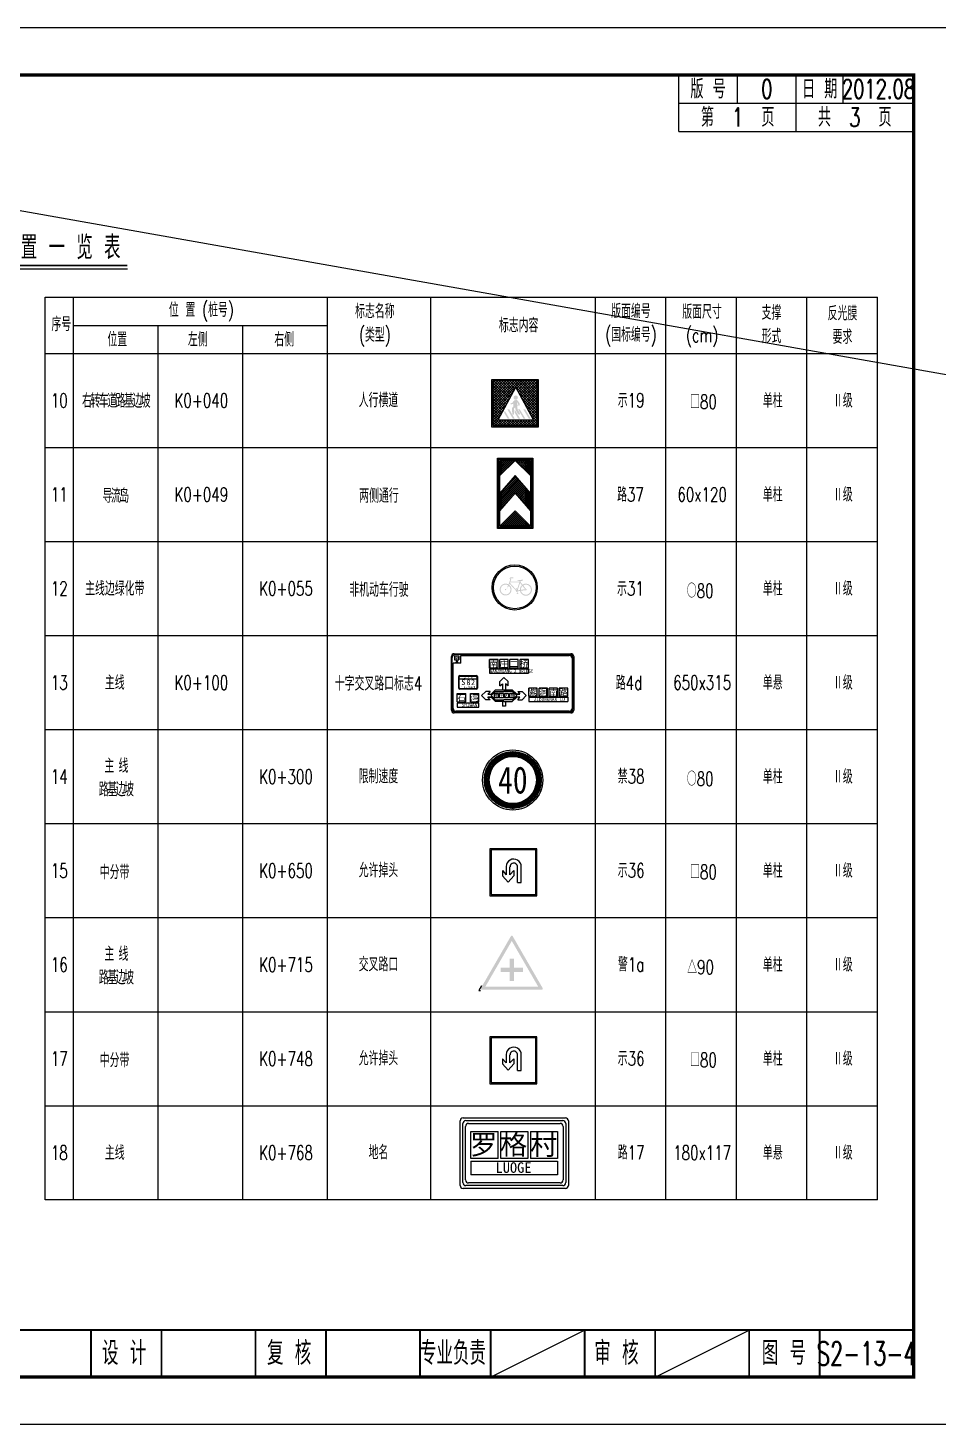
# Model space of a CAD drawing. Extents: x 9922 to 15217, y 1175 to 2938.
# Drawn here: x 13398.8 to 13592.4, y 2641.1 to 2938.1 of the extents above; entities that cross this region are included whole.
import ezdxf
from ezdxf.enums import TextEntityAlignment as Align

# ---------------------------------------------------------------- set-up
doc = ezdxf.new("R2010")
doc.units = 0
doc.header["$LTSCALE"] = 5
doc.layers.get('0').update_dxf_attribs({"linetype": 'CONTINUOUS'})
for name, color, linetype in [('1', 7, 'CONTINUOUS'), ('2', 7, 'CONTINUOUS'), ('J-交通标志', 4, 'CONTINUOUS'), ('LXL-现状标志牌', 4, 'CONTINUOUS'), ('PP-COM', 7, 'CONTINUOUS'), ('交通标志', 7, 'CONTINUOUS'), ('内框', 4, 'CONTINUOUS'), ('图框', 7, 'CONTINUOUS'), ('尺寸标注', 4, 'CONTINUOUS'), ('文字字符', 7, 'CONTINUOUS'), ('文字框', 8, 'CONTINUOUS'), ('文字表格', 7, 'CONTINUOUS'), ('标志', 4, 'CONTINUOUS'), ('汉字', 7, 'CONTINUOUS'), ('表格线', 7, 'CONTINUOUS')]:
    doc.layers.add(name, color=color, linetype=linetype)
doc.styles.add('ht', font='SIMHEI.TTF', dxfattribs={"width": 0.4})
doc.styles.get("Standard").update_dxf_attribs({"font": 'simplex1.shx', "width": 0.7, "bigfont": 'hztxt.shx'})
doc.styles.add('黑体', font='SIMHEI.TTF')

# ---------------------------------------------------------------- blocks, each defined once
blk = doc.blocks.new('series')
at = {"width": 0.75}
for tag, height, p in [('页码', 4, (-35, -19)), ('图名', 5, (-220, -282)), ('图号', 5, (-20, -282))]:
    blk.add_attdef(tag, text='', height=height, dxfattribs=at).set_placement(p, align=Align.MIDDLE_CENTER)
blk = doc.blocks.new('shi19')
at = {"layer": '交通标志', "linetype": 'Continuous'}
h = blk.add_hatch(dxfattribs=at)
h.set_pattern_fill('ANSI37', color=256, scale=0.5, style=0)
h.set_pattern_definition([(45, (-464.1133, -103.8755), (-1.122532, 1.122532), []), (135, (-464.1133, -103.8755), (-1.122532, -1.122532), [])])
h.paths.add_polyline_path([(19, 39), (-19, 39), (-19, 1), (19, 1)])
h.paths.add_polyline_path([(15.7, 5.8), (-14.5, 5.8), (0.6, 33.8)], flags=16)
at = {"layer": '交通标志'}
h = blk.add_hatch(color=256, dxfattribs=at)
h.paths.add_polyline_path([(1.8, 20.6, -0.492923), (2, 20.7), (2.1, 20.7), (2.6, 19.7, -0.100724), (2.6, 19.4), (2.7, 18.5, 0.162194), (2.7, 18.3), (2.9, 18, 0.261152), (3.2, 17.9), (3.4, 17.9, 0.358447), (3.8, 18.3), (3.9, 19.8, 0.178431), (3.7, 20.2), (2, 22.5, 0.130341), (1.4, 22.8, -0.147476), (-0.2, 22.7), (-1, 22.1, 0.158849), (-1.3, 21.9), (-1.8, 20.9, -0.146284), (-2.2, 20.6), (-3.6, 19.9, 0.396418), (-3.9, 19.3), (-3.8, 19.2, 0.389849), (-3.4, 19), (-1.5, 19.6, -0.53008), (-1.4, 19.5), (-1.5, 17.3), (-2.4, 16.2, 0.179594), (-2.6, 15.8), (-2.4, 11.1, 0.240586), (-1.9, 10.2), (-1.4, 10.2, 0.280272), (-0.9, 11), (-1, 15.4, -0.221765), (-0.8, 15.8), (-0.2, 16.3, -0.622305), (0.2, 16.1), (0.2, 15.2, 0.108022), (3.1, 10.3, 0.657401), (4.2, 11.3), (2.3, 14.6), (2, 15.6), (2.1, 18.4, 0.036993), (2.1, 18.5)])
h.paths.add_polyline_path([(2.4, 24.8, 1), (-1.3, 24.8, 1)])
h.paths.add_polyline_path([(-5, 14.9), (-6.6, 14.9), (-1.9, 7), (-0.3, 7)])
h.paths.add_polyline_path([(-8.7, 13.5), (-9.4, 12.1), (-6.3, 7), (-4.8, 7)])
h.paths.add_polyline_path([(-0.3, 14.6), (-0.4, 12.2), (2.7, 7), (4.3, 7)])
h.paths.add_polyline_path([(4, 14.9), (2.5, 14.9), (7.2, 7), (8.7, 7)])
h.paths.add_polyline_path([(8.6, 14.9), (7, 14.9), (11.7, 7), (13.3, 7)])
for p, q in [((-14.5, 5.8), (0.6, 33.8)), ((15.7, 5.8), (0.6, 33.8)), ((-14.5, 5.8), (15.7, 5.8))]:
    blk.add_line(p, q, dxfattribs=at)
for points in [[(20, 0), (20, 40), (-20, 40), (-20, 0)], [(19, 1), (19, 39), (-19, 39), (-19, 1)]]:
    blk.add_lwpolyline(points, close=True, dxfattribs=at)
blk = doc.blocks.new('diaotou')
at = {"layer": '文字字符'}
for p, q in [((-6.1, 24.9), (-6.1, 17.8)), ((-2.9, 17.9), (-2.9, 24.7)), ((3.5, 11.2), (3.5, 25)), ((6.7, 11.2), (6.7, 24.9)), ((-9.4, 21.4), (-9.4, 16.9)), ((-9.4, 21.4), (-6.1, 17.8)), ((-4.4, 11.6), (-9.4, 16.9)), ((0.4, 16.9), (-4.4, 11.6)), ((-2.9, 17.9), (0.4, 21.4)), ((0.4, 21.4), (0.4, 16.9)), ((3.5, 11.2), (6.7, 11.2))]:
    blk.add_line(p, q, dxfattribs=at)
for points in [[(20, 0), (20, 40), (-20, 40), (-20, 0)], [(19, 1), (19, 39), (-19, 39), (-19, 1)]]:
    blk.add_lwpolyline(points, close=True, dxfattribs=at)
for centre, radius, start, end in [((0.3, 24.8), 6.41, 358.7438, 179.1073), ((0.3, 24.7), 3.18, 353.572, 178.7109)]:
    blk.add_arc(centre, radius, start, end, dxfattribs=at)
blk = doc.blocks.new('shizijia a a')
blk.add_hatch(color=7).paths.add_polyline_path([(8134.43, 1195.76), (8134.43, 1192.96), (8128.43, 1192.96), (8128.43, 1186.96), (8125.63, 1186.96), (8125.63, 1192.96), (8119.63, 1192.96), (8119.63, 1195.76), (8125.63, 1195.76), (8125.63, 1201.76), (8128.43, 1201.76), (8128.43, 1195.76)])
at = {"layer": '1'}
h = blk.add_hatch(color=7, dxfattribs=at)
h.paths.add_polyline_path([(8127.67, 1216.7, 0.57735), (8126.46, 1216.7), (8106.53, 1182.18, 0.57735), (8107.13, 1181.14), (8146.99, 1181.14, 0.57735), (8147.6, 1182.18)])
h.paths.add_polyline_path([(8127.06, 1213.56), (8144.58, 1183.23), (8109.55, 1183.23)], flags=16)
at = {"layer": '尺寸标注', "color": 7, "linetype": 'Continuous'}
for p, q in [((8106.91, 1183.8), (8105.08, 1180.64)), ((8105.08, 1180.64), (8106.24, 1180.64))]:
    blk.add_line(p, q, dxfattribs=at)
blk = doc.blocks.new('diming6')
at = {"layer": '交通标志', "linetype": 'Continuous'}
for p, q in [((4338.77, 1389.59), (4338.77, 1432.39)), ((4340.57, 1391.39), (4340.57, 1430.59)), ((4340.77, 1434.39), (4408.77, 1434.39)), ((4342.57, 1432.59), (4406.97, 1432.59)), ((4344.37, 1430.79), (4405.17, 1430.79)), ((4408.97, 1430.59), (4408.97, 1391.39)), ((4410.77, 1432.39), (4410.77, 1389.59)), ((4342.37, 1393.19), (4342.37, 1428.79)), ((4407.17, 1428.79), (4407.17, 1393.19)), ((4408.77, 1387.59), (4340.77, 1387.59)), ((4406.97, 1389.39), (4342.57, 1389.39)), ((4405.17, 1391.19), (4344.37, 1391.19))]:
    blk.add_line(p, q, dxfattribs=at)
for centre, start, end in [((4340.77, 1432.39), 90, 180), ((4342.57, 1430.59), 90, 180), ((4344.37, 1428.79), 90, 180), ((4405.17, 1428.79), 0, 90), ((4406.97, 1430.59), 0, 90), ((4408.77, 1432.39), 0, 90), ((4344.37, 1393.19), 180, 270), ((4405.17, 1393.19), 270, 0), ((4340.77, 1389.59), 180, 270), ((4342.57, 1391.39), 180, 270), ((4406.97, 1391.39), 270, 0), ((4408.77, 1389.59), 270, 0)]:
    blk.add_arc(centre, 2, start, end, dxfattribs=at)
at = {"layer": '文字框', "linetype": 'Continuous'}
for p, q in [((4345.97, 1425.39), (4363.97, 1425.39)), ((4345.97, 1407.39), (4345.97, 1425.39)), ((4363.97, 1407.39), (4363.97, 1425.39)), ((4365.77, 1425.39), (4383.77, 1425.39)), ((4365.77, 1407.39), (4365.77, 1425.39)), ((4383.77, 1425.39), (4383.77, 1407.39)), ((4385.57, 1425.39), (4403.57, 1425.39)), ((4385.57, 1425.39), (4385.57, 1407.39)), ((4403.57, 1425.39), (4403.57, 1407.39)), ((4363.97, 1407.39), (4345.97, 1407.39)), ((4345.97, 1405.59), (4345.97, 1396.59)), ((4345.97, 1405.59), (4403.57, 1405.59)), ((4383.77, 1407.39), (4365.77, 1407.39)), ((4403.57, 1407.39), (4385.57, 1407.39)), ((4403.57, 1405.59), (4403.57, 1396.59)), ((4403.57, 1396.59), (4345.97, 1396.59))]:
    blk.add_line(p, q, dxfattribs=at)
at = {"layer": '汉字', "linetype": 'Continuous', "style": 'ht'}
for s, height, p in [('罗', 13.2, (4345.42, 1410.14)), ('格', 13.2, (4365.31, 1410.14)), ('村', 13.2, (4385.32, 1409.83)), ('LUOGE', 7, (4362.37, 1397.9))]:
    blk.add_text(s, height=height, dxfattribs=at).set_placement(p)
blk = doc.blocks.new('123')
at = {"layer": '图框'}
blk.add_lwpolyline([(10930.16, 1893.64), (10930.16, 2190.64), (10510.16, 2190.64), (10510.16, 1893.64)], close=True, dxfattribs=at)
blk = doc.blocks.new('shizi04')
at = {"layer": '交通标志', "linetype": 'Continuous'}
for p, q in [((12768, 1417.6), (12768, 1474.6)), ((12768.9, 1418.5), (12768.9, 1473.7)), ((12771, 1477.6), (12895, 1477.6)), ((12894.1, 1476.7), (12771.9, 1476.7)), ((12773.6, 1470.5), (12772.6, 1467.9)), ((12773.6, 1470.5), (12774.6, 1467.9)), ((12777.9, 1475.8), (12893.2, 1475.8)), ((12777.9, 1467.7), (12777.9, 1475.8)), ((12896.2, 1472.8), (12896.2, 1419.4)), ((12897.1, 1473.7), (12897.1, 1418.5)), ((12898, 1474.6), (12898, 1417.6)), ((12777.9, 1467.7), (12769.8, 1467.7)), ((12769.8, 1419.4), (12769.8, 1467.7)), ((12772.6, 1467.9), (12773.6, 1468.4)), ((12773.6, 1468.4), (12774.6, 1467.9)), ((12775.7, 1440.8), (12775.7, 1453.4)), ((12776.3, 1441.4), (12776.3, 1452.8)), ((12776.3, 1450.8), (12795.1, 1450.8)), ((12776.7, 1454.4), (12794.7, 1454.4)), ((12777.3, 1453.8), (12794.1, 1453.8)), ((12795.1, 1452.8), (12795.1, 1441.4)), ((12795.7, 1453.4), (12795.7, 1440.8)), ((12823.8, 1452.4), (12819.3, 1447.9)), ((12819.3, 1443.4), (12819.3, 1447.9)), ((12819.3, 1443.4), (12822.3, 1445.6)), ((12822.3, 1445.6), (12822.3, 1439.3)), ((12823.8, 1452.4), (12828.3, 1447.9)), ((12825.3, 1445.6), (12825.3, 1439.3)), ((12828.3, 1443.4), (12825.3, 1445.6)), ((12828.3, 1443.4), (12828.3, 1447.9)), ((12794.7, 1439.8), (12776.7, 1439.8)), ((12794.1, 1440.4), (12777.3, 1440.4)), ((12800, 1433), (12804.5, 1437.5)), ((12800, 1433), (12804.5, 1428.5)), ((12809, 1437.5), (12804.5, 1437.5)), ((12809, 1437.5), (12804.5, 1437.5)), ((12809, 1428.5), (12804.5, 1428.5)), ((12809, 1428.5), (12804.5, 1428.5)), ((12809, 1437.5), (12806.8, 1434.5)), ((12806.8, 1434.5), (12810.1, 1434.5)), ((12806.8, 1431.5), (12810.1, 1431.5)), ((12809, 1428.5), (12806.8, 1431.5)), ((12810.1, 1434.5), (12814.9, 1439.3)), ((12810.1, 1433), (12814.6, 1437.5)), ((12810.1, 1433), (12814.6, 1428.5)), ((12810.1, 1431.5), (12814.9, 1426.7)), ((12814.6, 1437.5), (12823.8, 1437.5)), ((12814.6, 1428.5), (12823.8, 1428.5)), ((12814.9, 1439.3), (12832.7, 1439.3)), ((12823.8, 1426.7), (12814.9, 1426.7)), ((12822.3, 1426.7), (12822.3, 1421.8)), ((12833, 1437.5), (12823.8, 1437.5)), ((12833, 1428.5), (12823.8, 1428.5)), ((12823.8, 1426.7), (12832.7, 1426.7)), ((12825.3, 1426.7), (12825.3, 1421.8)), ((12837.5, 1434.5), (12832.7, 1439.3)), ((12837.5, 1431.5), (12832.7, 1426.7)), ((12837.5, 1433), (12833, 1437.5)), ((12837.5, 1433), (12833, 1428.5)), ((12840.8, 1434.5), (12837.5, 1434.5)), ((12840.8, 1431.5), (12837.5, 1431.5)), ((12838.6, 1437.5), (12843.1, 1437.5)), ((12838.6, 1437.5), (12843.1, 1437.5)), ((12838.6, 1437.5), (12840.8, 1434.5)), ((12838.6, 1428.5), (12840.8, 1431.5)), ((12838.6, 1428.5), (12843.1, 1428.5)), ((12838.6, 1428.5), (12843.1, 1428.5)), ((12847.6, 1433), (12843.1, 1437.5)), ((12847.6, 1433), (12843.1, 1428.5)), ((12895, 1414.6), (12771, 1414.6)), ((12894.1, 1415.5), (12771.9, 1415.5)), ((12893.2, 1416.4), (12772.8, 1416.4)), ((12825.3, 1421.8), (12822.3, 1421.8))]:
    blk.add_line(p, q, dxfattribs=at)
for centre, radius, start, end in [((12771, 1474.6), 3, 90, 180), ((12771.9, 1473.7), 3, 90, 180), ((12893.2, 1472.8), 3, 0, 90), ((12894.1, 1473.7), 3, 0, 90), ((12895, 1474.6), 3, 0, 90), ((12776.7, 1453.4), 1, 90, 180), ((12776.7, 1440.8), 1, 180, 270), ((12777.3, 1452.8), 1, 90, 180), ((12777.3, 1441.4), 1, 180, 270), ((12794.1, 1452.8), 1, 0, 90), ((12794.1, 1441.4), 1, 270, 0), ((12794.7, 1453.4), 1, 0, 90), ((12794.7, 1440.8), 1, 270, 0), ((12771, 1417.6), 3, 180, 270), ((12771.9, 1418.5), 3, 180, 270), ((12772.8, 1419.4), 3, 180, 270), ((12893.2, 1419.4), 3, 270, 0), ((12894.1, 1418.5), 3, 270, 0), ((12895, 1417.6), 3, 270, 0)]:
    blk.add_arc(centre, radius, start, end, dxfattribs=at)
at = {"layer": '图框', "linetype": 'Continuous'}
for p, q in [((12810.1, 1431.5), (12806.8, 1431.5)), ((12837.5, 1434.5), (12840.8, 1434.5))]:
    blk.add_line(p, q, dxfattribs=at)
at = {"layer": '文字框', "linetype": 'Continuous'}
for p, q in [((12771.3, 1475.4), (12771.3, 1470.9)), ((12771.3, 1475.4), (12775.8, 1475.4)), ((12771.3, 1470.9), (12775.8, 1470.9)), ((12775.8, 1475.4), (12775.8, 1470.9)), ((12817.5, 1471.3), (12808.5, 1471.3)), ((12808.5, 1462.3), (12808.5, 1471.3)), ((12817.5, 1462.3), (12817.5, 1471.3)), ((12828.3, 1471.3), (12819.3, 1471.3)), ((12819.3, 1462.3), (12819.3, 1471.3)), ((12828.3, 1462.3), (12828.3, 1471.3)), ((12839.1, 1471.3), (12830.1, 1471.3)), ((12830.1, 1462.3), (12830.1, 1471.3)), ((12839.1, 1462.3), (12839.1, 1471.3)), ((12849.9, 1471.3), (12840.9, 1471.3)), ((12840.9, 1462.3), (12840.9, 1471.3)), ((12849.9, 1462.3), (12849.9, 1471.3)), ((12817.5, 1462.3), (12808.5, 1462.3)), ((12808.5, 1461.4), (12808.5, 1456.9)), ((12808.5, 1461.4), (12849.9, 1461.4)), ((12808.5, 1456.9), (12849.9, 1456.9)), ((12828.3, 1462.3), (12819.3, 1462.3)), ((12839.1, 1462.3), (12830.1, 1462.3)), ((12849.9, 1462.3), (12840.9, 1462.3)), ((12849.9, 1461.4), (12849.9, 1456.9)), ((12859.3, 1441.1), (12850.3, 1441.1)), ((12850.3, 1432.1), (12850.3, 1441.1)), ((12859.3, 1432.1), (12859.3, 1441.1)), ((12870.1, 1441.1), (12861.1, 1441.1)), ((12861.1, 1432.1), (12861.1, 1441.1)), ((12870.1, 1432.1), (12870.1, 1441.1)), ((12880.9, 1441.1), (12871.9, 1441.1)), ((12871.9, 1432.1), (12871.9, 1441.1)), ((12880.9, 1432.1), (12880.9, 1441.1)), ((12891.7, 1441.1), (12882.7, 1441.1)), ((12882.7, 1432.1), (12882.7, 1441.1)), ((12891.7, 1432.1), (12891.7, 1441.1)), ((12774.2, 1435.3), (12783.2, 1435.3)), ((12774.2, 1426.3), (12774.2, 1435.3)), ((12774.2, 1426.3), (12783.2, 1426.3)), ((12783.2, 1426.3), (12783.2, 1435.3)), ((12788.2, 1435.3), (12797.2, 1435.3)), ((12788.2, 1426.3), (12788.2, 1435.3)), ((12788.2, 1426.3), (12797.2, 1426.3)), ((12797.2, 1426.3), (12797.2, 1435.3)), ((12813.5, 1435.3), (12813.5, 1430.8)), ((12818, 1435.3), (12813.5, 1435.3)), ((12818, 1430.8), (12813.5, 1430.8)), ((12818, 1435.3), (12818, 1430.8)), ((12818.9, 1435.3), (12818.9, 1430.8)), ((12823.4, 1435.3), (12818.9, 1435.3)), ((12823.4, 1430.8), (12818.9, 1430.8)), ((12823.4, 1435.3), (12823.4, 1430.8)), ((12824.3, 1435.3), (12824.3, 1430.8)), ((12828.8, 1435.3), (12824.3, 1435.3)), ((12828.8, 1430.8), (12824.3, 1430.8)), ((12828.8, 1435.3), (12828.8, 1430.8)), ((12829.7, 1435.3), (12829.7, 1430.8)), ((12834.2, 1435.3), (12829.7, 1435.3)), ((12834.2, 1430.8), (12829.7, 1430.8)), ((12834.2, 1435.3), (12834.2, 1430.8)), ((12859.3, 1432.1), (12850.3, 1432.1)), ((12850.3, 1431.2), (12850.3, 1426.7)), ((12850.3, 1431.2), (12891.7, 1431.2)), ((12850.3, 1426.7), (12891.7, 1426.7)), ((12870.1, 1432.1), (12861.1, 1432.1)), ((12880.9, 1432.1), (12871.9, 1432.1)), ((12891.7, 1432.1), (12882.7, 1432.1)), ((12891.7, 1431.2), (12891.7, 1426.7)), ((12774.2, 1425.4), (12774.2, 1420.9)), ((12774.2, 1425.4), (12797.2, 1425.4)), ((12774.2, 1420.9), (12797.2, 1420.9)), ((12797.2, 1420.9), (12797.2, 1425.4))]:
    blk.add_line(p, q, dxfattribs=at)
at = {"layer": '汉字', "linetype": 'Continuous', "style": 'ht'}
for s, height, p in [('南', 3.4, (12771.1, 1471.4)), ('南', 6.6, (12808.2, 1463.4)), ('庄', 6.6, (12819, 1463.4)), ('桥', 6.6, (12840.6, 1463.4)), ('二', 6.6, (12829.8, 1463.4)), ('佛', 1.4, (12778.2, 1441.3)), ('S', 6, (12778.5, 1444.3)), ('山', 1.4, (12780.6, 1441.3)), ('粤', 1.4, (12781, 1451.3)), ('一', 1.4, (12783, 1441.3)), ('8', 6, (12784, 1444.2)), ('高', 1.4, (12785, 1451.4)), ('环', 1.4, (12785.6, 1441.3)), ('高', 1.4, (12788.3, 1441.3)), ('速', 1.4, (12788.9, 1451.4)), ('2', 6, (12788.8, 1444.2)), ('速', 1.4, (12791.1, 1441.3)), ('紫', 6.6, (12850, 1433.2)), ('洞', 6.6, (12860.8, 1433.2)), ('南', 6.6, (12871.6, 1433.2)), ('路', 6.6, (12882.4, 1433.2)), ('石', 6.6, (12773.9, 1427.4)), ('湾', 6.6, (12788.1, 1427.4)), ('南', 3.4, (12813.2, 1431.3)), ('庄', 3.4, (12818.6, 1431.3)), ('大', 3.4, (12824, 1431.3)), ('道', 3.4, (12829.4, 1431.3)), ('ZIDONGNAN LU', 3.5, (12855.7, 1427.2)), ('SHIWAN', 3.5, (12779, 1421.4))]:
    blk.add_text(s, height=height, dxfattribs=at).set_placement(p)
at = {"layer": '汉字', "linetype": 'Continuous', "style": 'ht', "width": 0.9}
blk.add_text('NANZHUANG 2 BRIDGE', height=3.5, dxfattribs=at).set_placement((12808.8, 1457.4))
blk = doc.blocks.new('lvdao')
at = {"layer": 'PP-COM'}
h = blk.add_hatch(color=7, dxfattribs=at)
edge = h.paths.add_edge_path(flags=16)
edge.add_line((14523.5, 1582.3), (14521.9, 1584.3))
edge.add_line((14521.9, 1584.3), (14519.8, 1577.7))
edge.add_line((14519.8, 1577.7), (14521.7, 1578))
edge.add_arc((14527.1, 1578.3), 5.37, 132.388, 183.7177, ccw=False)
edge = h.paths.add_edge_path(flags=16)
edge.add_arc((14527.1, 1578.3), 4.46, 493.2183, 542.8172)
edge.add_line((14522.6, 1578.1), (14526.4, 1578.7))
edge.add_line((14526.4, 1578.7), (14524, 1581.6))
h.paths.add_polyline_path([(14519.2, 1579.7), (14519.2, 1579.4), (14518.8, 1579.4), (14519.1, 1578.1), (14521.3, 1584.8), (14513.1, 1584.8), (14512.9, 1584.4), (14518.7, 1578), (14518.4, 1579.4), (14517.9, 1579.4), (14517.9, 1579.7)], flags=16)
edge = h.paths.add_edge_path(flags=16)
edge.add_line((14526.6, 1577.9), (14522.7, 1577.3))
edge.add_arc((14527.1, 1578.3), 4.46, 193.2623, 482.7824)
edge.add_line((14524.7, 1582.1), (14527.1, 1579))
edge.add_arc((14527.1, 1578.3), 0.629, 218.7459, 446.2654, ccw=False)
edge = h.paths.add_edge_path()
edge.add_arc((14519.1, 1577.2), 0.876, 522.2877, 630.7597)
edge.add_line((14519.1, 1576.3), (14519.4, 1575))
edge.add_line((14519.4, 1575), (14519, 1575))
edge.add_line((14519, 1575), (14519, 1574.6))
edge.add_line((14519, 1574.6), (14520.5, 1574.6))
edge.add_line((14520.5, 1574.6), (14520.5, 1575))
edge.add_line((14520.5, 1575), (14519.8, 1575))
edge.add_line((14519.8, 1575), (14519.5, 1576.4))
edge.add_arc((14519.1, 1577.2), 0.876, 298.9553, 336.2173)
edge.add_line((14519.9, 1576.8), (14521.8, 1577.2))
edge.add_arc((14527.1, 1578.3), 5.37, 192.5829, 483.7069)
edge.add_line((14524.1, 1582.8), (14522.2, 1585.2))
edge.add_line((14522.2, 1585.2), (14522.5, 1586))
edge.add_line((14522.5, 1586), (14523.2, 1586))
edge.add_line((14523.2, 1586), (14524.4, 1586.6))
edge.add_line((14524.4, 1586.6), (14524.4, 1587.1))
edge.add_line((14524.4, 1587.1), (14519.9, 1586.9))
edge.add_line((14519.9, 1586.9), (14519.6, 1586.8))
edge.add_line((14519.6, 1586.8), (14519.8, 1586.4))
edge.add_line((14519.8, 1586.4), (14521.6, 1585.9))
edge.add_line((14521.6, 1585.9), (14521.5, 1585.4))
edge.add_line((14521.5, 1585.4), (14513.3, 1585.4))
edge.add_line((14513.3, 1585.4), (14514.1, 1587.4))
edge.add_line((14514.1, 1587.4), (14513.5, 1588.1))
edge.add_line((14513.5, 1588.1), (14513.9, 1588.4))
edge.add_line((14513.9, 1588.4), (14516.1, 1588.4))
edge.add_line((14516.1, 1588.4), (14516.1, 1589.2))
edge.add_line((14516.1, 1589.2), (14513.4, 1589.2))
edge.add_line((14513.4, 1589.2), (14512.5, 1588.1))
edge.add_line((14512.5, 1588.1), (14513.3, 1587.5))
edge.add_line((14513.3, 1587.5), (14511.7, 1583))
edge.add_arc((14509.1, 1578.4), 5.29, 420.2153, 770.6928)
edge.add_line((14512.4, 1582.5), (14512.5, 1583.2))
edge.add_line((14512.5, 1583.2), (14512.6, 1583.6))
edge.add_line((14512.6, 1583.6), (14518.2, 1577.5))
edge = h.paths.add_edge_path(flags=16)
edge.add_arc((14501.9, 1587.5), 11.7, 310.9679, 330.0306, ccw=False)
edge.add_arc((14509.1, 1578.4), 0.577, 90, 387.1744, ccw=False)
edge.add_arc((14504.2, 1585), 7.73, 308.8249, 338.2574)
edge.add_arc((14509.1, 1578.4), 4.41, 418.0084, 767.5244)
at = {"layer": 'J-交通标志', "color": 7}
blk.add_circle((14517.2, 1580.3), 20, dxfattribs=at)
at = {"layer": '内框', "color": 7}
blk.add_circle((14517.3, 1580.3), 18.9, dxfattribs=at)
blk = doc.blocks.new('xian40')
at = {"layer": '2'}
h = blk.add_hatch(dxfattribs=at)
h.set_pattern_fill('SACNCR', scale=0.316574, angle=90, style=0)
h.set_pattern_definition([(135, (-4963.1008, -1194.3123), (-0.53304684, -0.53304684), []), (135, (-4963.1008, -1193.7792), (-0.53304684, -0.53304684), [0, -0.75384207])])
h.paths.add_polyline_path([(-18.23, 2.47, 1), (19.6, 2.47, 1)])
h.paths.add_polyline_path([(16.34, 2.47, -1), (-14.98, 2.47, -1)], flags=16)
at = {"layer": 'J-交通标志', "color": 7}
blk.add_circle((0.58, 2.42), 20, dxfattribs=at)
at = {"layer": '内框', "color": 7}
for radius in [18.91, 15.66]:
    blk.add_circle((0.68, 2.47), radius, dxfattribs=at)
at = {"layer": '标志', "color": 7, "linetype": 'Continuous', "style": '黑体', "width": 0.8}
blk.add_text('40', height=18, dxfattribs=at).set_placement((0.68, 2.47), align=Align.MIDDLE_CENTER)

msp = doc.modelspace()

# ---------------------------------------------------------------- hatches: boundary and pattern name
at = {"layer": '2'}
h = msp.add_hatch(dxfattribs=at)
h.set_pattern_fill('SACNCR', color=0, scale=0.125, style=0)
h.set_pattern_definition([(45, (12612.62553, 2824.9253), (-0.21047475, 0.21047475), []), (45, (12612.836, 2824.9253), (-0.21047475, 0.21047475), [0, -0.29765625])])
h.paths.add_polyline_path([(13502.38938, 2846.11687), (13499.13945, 2846.11687), (13499.13945, 2842.86686)])
h.paths.add_polyline_path([(13505.63931, 2846.11687), (13502.38938, 2846.11687), (13505.63931, 2842.86686)])
h.paths.add_polyline_path([(13502.38938, 2842.86686), (13499.13945, 2839.11686), (13499.13945, 2835.36686), (13502.38938, 2839.11686), (13505.63931, 2835.36686), (13505.63931, 2839.11686)])
h.paths.add_polyline_path([(13502.38938, 2835.36686), (13499.13945, 2832.11686), (13505.63931, 2832.11686)])

# ---------------------------------------------------------------- linework, layer by layer
at = {"layer": '2', "linetype": 'Continuous'}
msp.add_line((13177.19127, 2938.10959), (14857.19127, 2641.10959), dxfattribs=at)
at = {"layer": 'LXL-现状标志牌', "color": 0}
for p, q in [((13498.63946, 2846.61686), (13506.13931, 2846.61686)), ((13498.63946, 2831.61686), (13498.63946, 2846.61686)), ((13498.88945, 2846.36686), (13505.88932, 2846.36686)), ((13498.88945, 2831.86687), (13498.88945, 2846.36686)), ((13499.13945, 2846.11687), (13505.63931, 2846.11687)), ((13499.13945, 2832.11686), (13499.13945, 2846.11687)), ((13499.13945, 2842.86686), (13502.38938, 2846.11687)), ((13502.38938, 2846.11687), (13505.63931, 2842.86686)), ((13505.63931, 2846.11687), (13505.63931, 2832.11686)), ((13505.88932, 2846.36686), (13505.88932, 2831.86687)), ((13506.13931, 2846.61686), (13506.13931, 2831.61686)), ((13499.13945, 2839.11686), (13499.13945, 2842.86686)), ((13502.38938, 2842.86686), (13499.13945, 2839.11686)), ((13505.63931, 2839.11686), (13502.38938, 2842.86686)), ((13505.63931, 2842.86686), (13505.63931, 2839.11686)), ((13499.13945, 2835.36686), (13502.38938, 2839.11686)), ((13502.38938, 2839.11686), (13505.63931, 2835.36686)), ((13499.13945, 2832.11686), (13499.13945, 2835.36686)), ((13502.38938, 2835.36686), (13499.13945, 2832.11686)), ((13505.63931, 2832.11686), (13502.38938, 2835.36686)), ((13505.63931, 2835.36686), (13505.63931, 2832.11686)), ((13506.13931, 2831.61686), (13498.63946, 2831.61686)), ((13505.88932, 2831.86687), (13498.88945, 2831.86687)), ((13505.63931, 2832.11686), (13499.13945, 2832.11686))]:
    msp.add_line(p, q, dxfattribs=at)
at = {"layer": '图框'}
for p, q in [((13537.19127, 2916.10959), (13537.19127, 2928.10959)), ((13549.69127, 2922.10959), (13549.69127, 2928.10959)), ((13562.19127, 2922.10959), (13562.19127, 2928.10959)), ((13572.19127, 2922.10959), (13572.19127, 2928.10959)), ((13537.19127, 2922.10959), (13587.19127, 2922.10959)), ((13562.19127, 2916.10959), (13562.19127, 2922.10959)), ((13537.19127, 2916.10959), (13587.19127, 2916.10959)), ((13532.19127, 2651.10959), (13552.19127, 2661.10959))]:
    msp.add_line(p, q, dxfattribs=at)
at = {"layer": '图框', "linetype": 'Continuous'}
msp.add_line((13497.19127, 2651.10959), (13517.19127, 2661.10959), dxfattribs=at)
at = {"layer": '图框'}
for points, const_width in [([(13587.19127, 2928.10959), (13207.19127, 2928.10959), (13207.19127, 2651.10959), (13587.19127, 2651.10959), (13587.19127, 2928.10959)], 0.7), ([(13207.19127, 2661.10959), (13587.19127, 2661.10959)], 0.4), ([(13412.19127, 2651.10959), (13412.19127, 2661.10959)], 0.4), ([(13427.19127, 2651.10959), (13427.19127, 2661.10959)], 0.4), ([(13447.19127, 2651.10959), (13447.19127, 2661.10959)], 0.4), ([(13462.19127, 2651.10959), (13462.19127, 2661.10959)], 0.4), ([(13482.19127, 2651.10959), (13482.19127, 2661.10959)], 0.4), ([(13482.19127, 2651.10959), (13482.19127, 2661.10959)], 0.4), ([(13497.19127, 2651.10959), (13497.19127, 2661.10959)], 0.4), ([(13517.19127, 2651.10959), (13517.19127, 2661.10959)], 0.4), ([(13532.19127, 2651.10959), (13532.19127, 2661.10959)], 0.4), ([(13552.19127, 2651.10959), (13552.19127, 2661.10959)], 0.4), ([(13567.19127, 2651.10959), (13567.19127, 2661.10959)], 0.4)]:
    msp.add_lwpolyline(points, dxfattribs=dict(at, const_width=const_width))
at = {"layer": '尺寸标注', "color": 7, "linetype": 'Continuous'}
msp.add_line((13379.02369, 2886.83816), (13419.94058, 2886.83816), dxfattribs=at)
at = {"layer": '尺寸标注', "color": 7, "linetype": 'Continuous', "const_width": 0.4}
msp.add_lwpolyline([(13379.02369, 2887.55816), (13419.94058, 2887.55816)], dxfattribs=at)
at = {"layer": '文字表格', "linetype": 'Continuous'}
for p, q in [((13408.47592, 2688.83816), (13408.47592, 2880.83816)), ((13462.47592, 2688.83816), (13462.47592, 2880.83816)), ((13484.47592, 2688.83816), (13484.47592, 2880.83816)), ((13519.47592, 2688.83816), (13519.47592, 2880.83816)), ((13534.47592, 2688.83816), (13534.47592, 2880.83816)), ((13549.47592, 2688.83816), (13549.47592, 2880.83816)), ((13564.47592, 2688.83816), (13564.47592, 2880.83816)), ((13408.47592, 2874.83816), (13462.47592, 2874.83816)), ((13426.47592, 2688.83816), (13426.47592, 2874.83816)), ((13444.47592, 2688.83816), (13444.47592, 2874.83816)), ((13402.47592, 2868.83816), (13579.47592, 2868.83816)), ((13402.47592, 2848.83816), (13579.47592, 2848.83816)), ((13402.47592, 2828.83816), (13579.47592, 2828.83816))]:
    msp.add_line(p, q, dxfattribs=at)
at = {"layer": '表格线', "color": 1, "linetype": 'Continuous'}
for p, q in [((13402.47592, 2880.83816), (13579.47592, 2880.83816)), ((13402.47592, 2688.83816), (13402.47592, 2880.83816)), ((13579.47592, 2688.83816), (13579.47592, 2880.83816)), ((13579.47592, 2688.83816), (13402.47592, 2688.83816))]:
    msp.add_line(p, q, dxfattribs=at)
at = {"layer": '表格线', "linetype": 'Continuous'}
for p, q in [((13402.47592, 2808.83816), (13579.47592, 2808.83816)), ((13402.47592, 2788.83816), (13579.47592, 2788.83816)), ((13402.47592, 2768.83816), (13579.47592, 2768.83816)), ((13402.47592, 2748.83816), (13579.47592, 2748.83816)), ((13402.47592, 2728.83816), (13579.47592, 2728.83816)), ((13402.47592, 2708.83816), (13579.47592, 2708.83816))]:
    msp.add_line(p, q, dxfattribs=at)

# ---------------------------------------------------------------- block references
at = {"layer": '2', "linetype": 'Continuous'}
msp.add_blockref('123', (2667.03606, 747.46568), dxfattribs=at)
for name, p, xscale, yscale, zscale in [('lvdao', (10018.19321, 2439.81393), 0.2400000000006912, 0.2400000000000091, 0.24), ('shizi04', (10935.26165, 2509.47085), 0.2000000000007276, 0.2000000000000455, 0.2), ('xian40', (13501.7045, 2777.33693), 0.319999999999709, 0.32000000000005, 0.3200000000000001)]:
    msp.add_blockref(name, p, dxfattribs=dict(at, xscale=xscale, yscale=yscale, zscale=zscale))
at = {"layer": '交通标志', "linetype": 'Continuous', "xscale": 0.2500000000000119, "yscale": 0.2499999999133706, "zscale": 0.25, "rotation": 1.766244230682929e-05}
msp.add_blockref('shi19', (13502.38938, 2853.2608), dxfattribs=at)
at = {"layer": '图框'}
ref = msp.add_blockref('series', (13597.19127, 2938.10959), dxfattribs=at)
ref.add_attrib('页码', '第  1  页    共  3  页', dxfattribs={"layer": '0', "height": 4, "width": 0.7}).set_placement((13562.19127, 2919.10959), align=Align.MIDDLE_CENTER)
ref.add_attrib('图名', '标志设置一览表', dxfattribs={"layer": '0', "height": 5, "width": 0.7}).set_placement((13377.19127, 2656.10959), align=Align.MIDDLE_CENTER)
ref.add_attrib('图号', 'S2-13-4', dxfattribs={"layer": '0', "height": 5, "width": 0.65}).set_placement((13577.19127, 2656.10959), align=Align.MIDDLE_CENTER)
at = {"layer": '尺寸标注', "linetype": 'Continuous'}
for name, p, xscale, yscale, zscale in [('diaotou', (13502.03507, 2753.49122), 0.25, 0.25, 0.25), ('shizijia a a', (10901.03299, 2355.54559), 0.3200000000001637, 0.3199999999999363, 0.3200000000000001), ('diaotou', (13502.03507, 2713.49122), 0.25, 0.25, 0.25), ('diming6', (12102.29495, 2247.22773), 0.319999999999709, 0.3199999999999363, 0.32)]:
    msp.add_blockref(name, p, dxfattribs=dict(at, xscale=xscale, yscale=yscale, zscale=zscale))

# ---------------------------------------------------------------- texts
at = {"layer": '图框', "width": 0.7}
for s, height, p in [('版 号', 4, (13543.44127, 2925.10959)), ('0', 4, (13555.94127, 2925.10959)), ('日 期', 4, (13567.19127, 2925.10959)), ('2012.08', 4, (13579.69127, 2925.10959)), ('设 计', 5, (13419.23594, 2656.20418)), ('复 核', 5, (13454.33076, 2656.20418)), ('专业负责', 5, (13489.1815, 2656.20418)), ('审 核', 5, (13523.95531, 2656.20418)), ('图 号', 5, (13559.57448, 2656.20418))]:
    msp.add_text(s, height=height, dxfattribs=at).set_placement(p, align=Align.MIDDLE_CENTER)
at = {"layer": '文字字符', "width": 0.7}
msp.add_text('标 志 设 置 一 览 表', height=5, dxfattribs=at).set_placement((13399.01449, 2888.91762), align=Align.CENTER)
at = {"layer": '文字表格', "linetype": 'Continuous', "width": 0.7}
msp.add_text('序号', height=3, dxfattribs=at).set_placement((13403.78086, 2873.59946))
at = {"layer": '文字表格', "linetype": 'Continuous', "char_height": 3, "attachment_point": 5}
for s, insert, width in [('位 置 (桩号)', (13435.64835, 2877.63954), 50.2650249), ('标志名称\\P(类型)', (13472.5626, 2874.83816), 19.1733524), ('版面编号\\P(国标编号)', (13527.04124, 2874.86836), 12.7629102), ('版面尺寸\\P(cm)', (13542.16088, 2874.72952), 20.0615419), ('支撑\\P形式', (13556.92897, 2875.02922), 11.9705853), ('反光膜\\P要求', (13572.0335, 2874.90195), 11.4449341), ('标志内容', (13503.14503, 2874.83816), 31.6360442), ('位置', (13417.788, 2871.83816), 13.4986516), ('左侧', (13434.90114, 2871.83816), 17.3831867), ('右侧', (13453.28433, 2871.83816), 17.3831867), ('10', (13405.44233, 2858.83816), 7.6599223), ('{\\T0.85;右转车道路基边坡}', (13417.41858, 2858.79234), 19.1733524), ('K0+040', (13435.66751, 2858.83816), 19.1733524), ('人行横道', (13473.33171, 2858.90597), 19.1733524), ('示19', (13527.08342, 2858.8958), 12.7629102), ('□80', (13542.46441, 2858.55305), 20.0615419), ('单柱', (13557.20889, 2858.83816), 11.9705853), ('Ⅱ级', (13572.10296, 2858.83816), 11.4449341), ('11', (13405.44233, 2838.83816), 7.6599223), ('\\T0.85;导流岛', (13417.31728, 2838.58689), 19.1733524), ('K0+049', (13435.66751, 2838.83816), 19.1733524), ('两侧通行', (13473.44456, 2838.59299), 19.1733524), ('路37', (13526.93164, 2838.83816), 12.7629102), ('60x120', (13542.18046, 2838.83816), 20.0615419), ('单柱', (13557.20889, 2838.83816), 11.9705853), ('Ⅱ级', (13572.10296, 2838.83816), 11.4449341), ('12', (13405.44233, 2818.83816), 7.6599223), ('主线边绿化带', (13417.24447, 2818.83816), 19.1733524), ('K0+055', (13453.66751, 2818.83816), 19.1733524), ('非机动车行驶', (13473.44456, 2818.59299), 19.1733524), ('示31', (13526.93164, 2818.83816), 12.7629102), ('○80', (13541.76346, 2818.38111), 20.0615419), ('单柱', (13557.20889, 2818.83816), 11.9705853), ('Ⅱ级', (13572.10296, 2818.83816), 11.4449341), ('13', (13405.44233, 2798.83816), 7.6599223), ('主线', (13417.24447, 2798.83816), 19.1733524), ('K0+100', (13435.66751, 2798.83816), 19.1733524), ('十字交叉路口标志4', (13473.34893, 2798.64531), 19.1733524), ('路4d', (13526.62788, 2798.78002), 12.7629102), ('650x315', (13542.18046, 2798.83816), 20.0615419), ('单悬', (13557.20889, 2798.83816), 11.9705853), ('Ⅱ级', (13572.10296, 2798.83816), 11.4449341), ('{\\T0.85;主 线\\P路基边坡}', (13417.43926, 2778.63307), 19.1733524), ('14', (13405.44233, 2778.83816), 7.6599223), ('K0+300', (13453.66751, 2778.83816), 19.1733524), ('限制速度', (13473.33171, 2778.90597), 19.1733524), ('禁38', (13527.08342, 2778.8958), 12.7629102), ('○80', (13541.76346, 2778.38111), 20.0615419), ('单柱', (13557.20889, 2778.83816), 11.9705853), ('Ⅱ级', (13572.10296, 2778.83816), 11.4449341), ('15', (13405.44233, 2758.83816), 7.6599223), ('中分带', (13417.19543, 2758.51336), 19.1733524), ('K0+650', (13453.66751, 2758.83816), 19.1733524), ('允许掉头', (13473.33171, 2758.90597), 19.1733524), ('示36', (13527.08342, 2758.8958), 12.7629102), ('□80', (13542.46441, 2758.55305), 20.0615419), ('单柱', (13557.20889, 2758.83816), 11.9705853), ('Ⅱ级', (13572.10296, 2758.83816), 11.4449341), ('{\\T0.85;主 线\\P路基边坡}', (13417.43926, 2738.63307), 19.1733524), ('16', (13405.44233, 2738.83816), 7.6599223), ('K0+715', (13453.66751, 2738.83816), 19.1733524), ('交叉路口', (13473.33171, 2738.90597), 19.1733524), ('警1a', (13527.08342, 2738.8958), 12.7629102), ('△90', (13541.84261, 2738.30036), 20.0615419), ('单柱', (13557.20889, 2738.83816), 11.9705853), ('单柱', (13557.20889, 2738.83816), 11.9705853), ('Ⅱ级', (13572.10296, 2738.83816), 11.4449341), ('Ⅱ级', (13572.10296, 2738.83816), 11.4449341), ('允许掉头', (13473.33171, 2718.90597), 19.1733524), ('单柱', (13557.20889, 2718.83816), 11.9705853), ('Ⅱ级', (13572.10296, 2718.83816), 11.4449341), ('17', (13405.44233, 2718.83816), 7.6599223), ('中分带', (13417.19543, 2718.51336), 19.1733524), ('K0+748', (13453.66751, 2718.83816), 19.1733524), ('示36', (13527.08342, 2718.8958), 12.7629102), ('□80', (13542.46441, 2718.55305), 20.0615419), ('18', (13405.44233, 2698.83816), 7.6599223), ('主线', (13417.24447, 2698.83816), 19.1733524), ('K0+768', (13453.66751, 2698.83816), 19.1733524), ('地名', (13473.33171, 2698.90597), 19.1733524), ('路17', (13527.08342, 2698.8958), 12.7629102), ('180x117', (13542.18046, 2698.83816), 20.0615419), ('单悬', (13557.20889, 2698.83816), 11.9705853), ('Ⅱ级', (13572.10296, 2698.83816), 11.4449341)]:
    msp.add_mtext(s, dxfattribs=dict(at, insert=insert, width=width))

doc.saveas('drawing.dxf')
